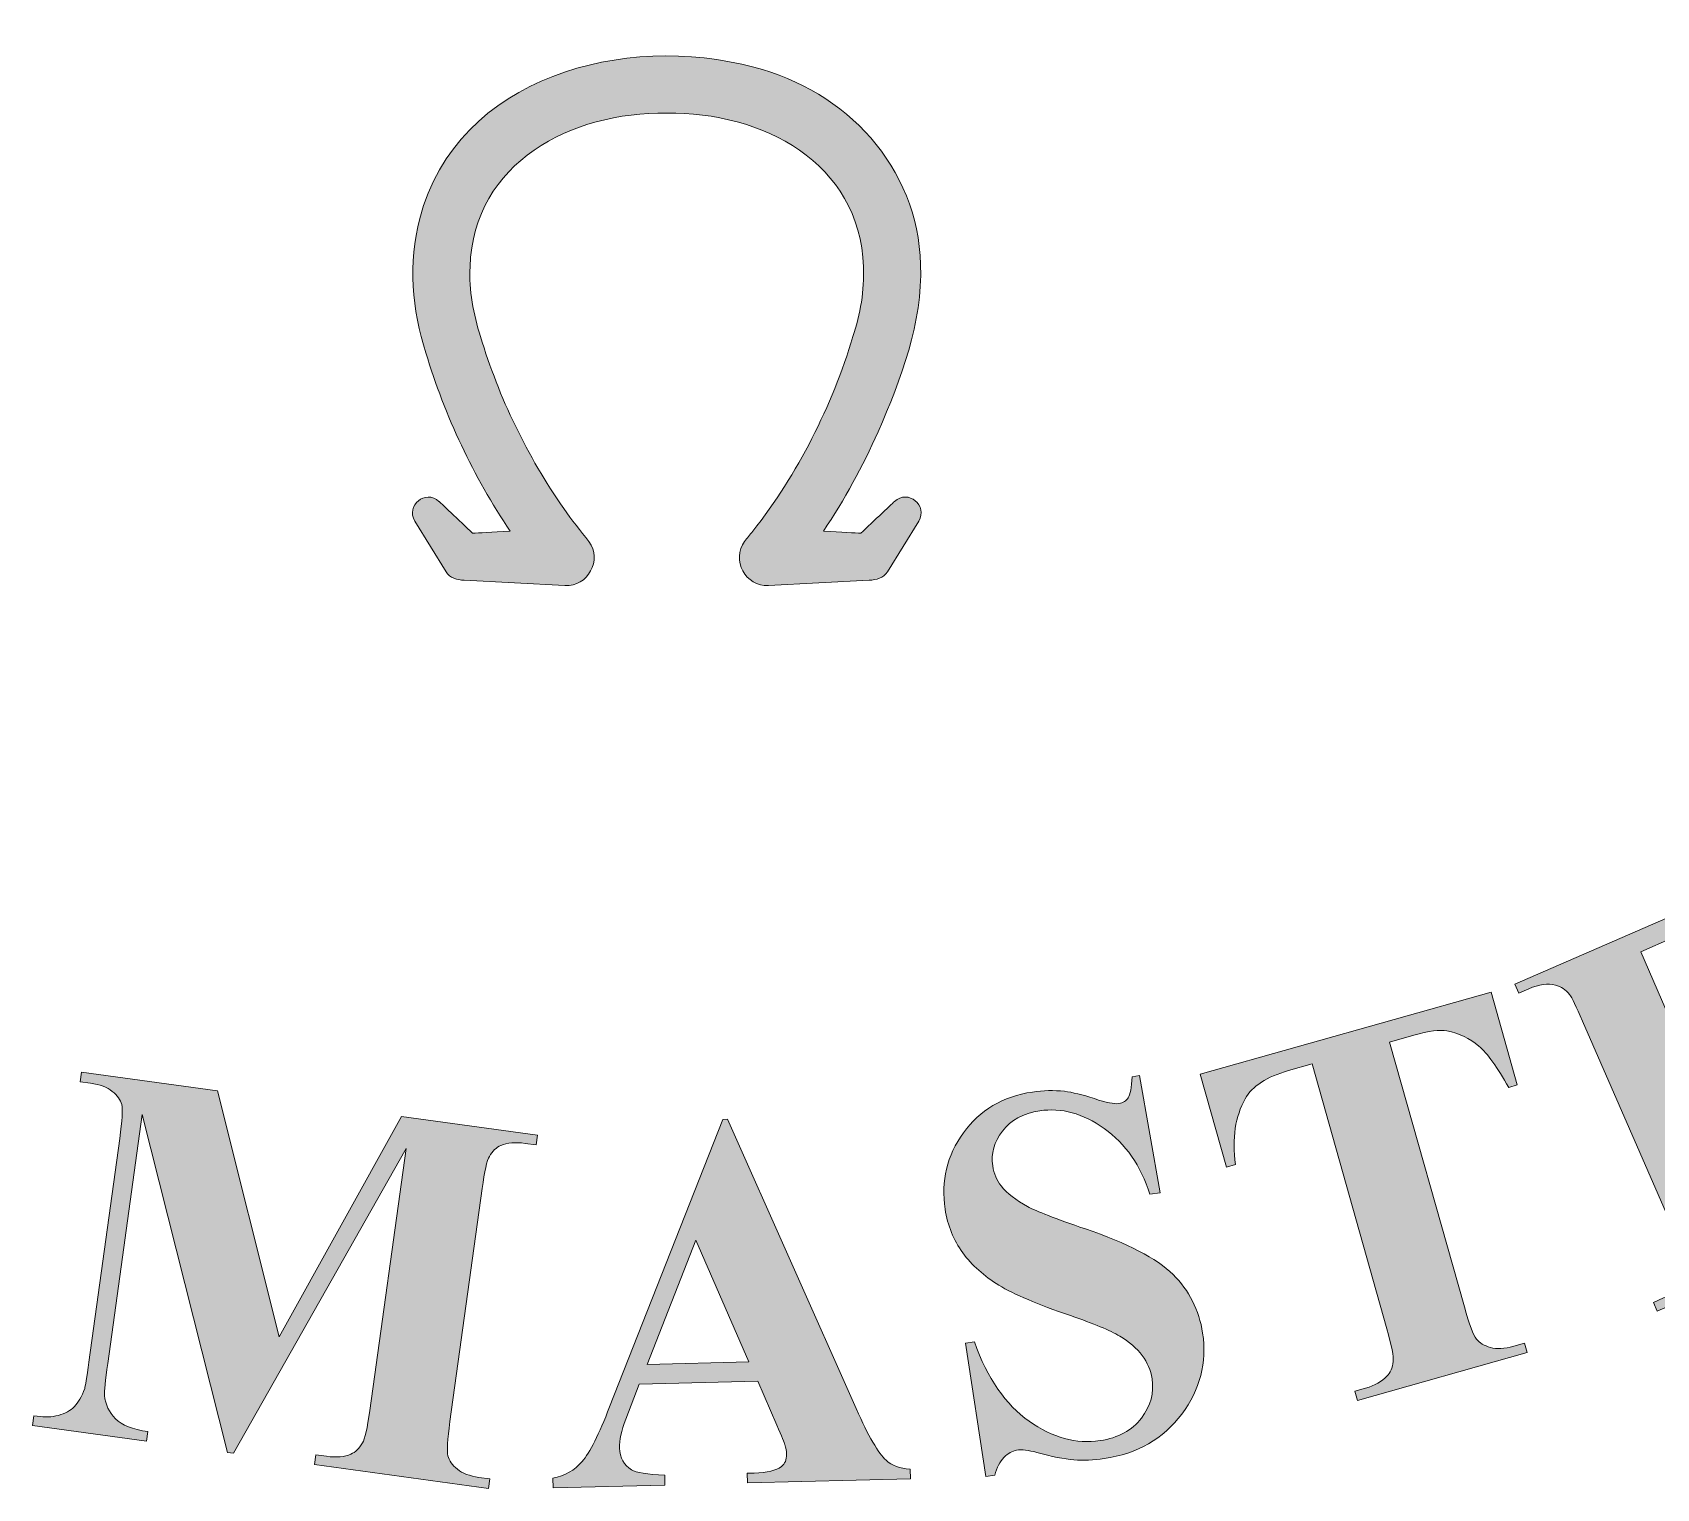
# Model space of a CAD drawing. Extents: x 1745 to 2766, y 1 to 1010.
# Drawn here: x 2133.3 to 2446.5, y 0.6 to 281.3 of the extents above; entities that cross this region are included whole.
import ezdxf

# ---------------------------------------------------------------- set-up
doc = ezdxf.new("R2010")
doc.units = 0
doc.header["$MEASUREMENT"] = 0
doc.layers.add('Layer 5', color=7, linetype='Continuous', lineweight=0)

# ---------------------------------------------------------------- blocks, each defined once
blk = doc.blocks.new('Block_0')
at = {"layer": 'Layer 5', "transparency": 33554687}
h = blk.add_hatch(color=7, dxfattribs=at)
h.dxf.hatch_style = 2
edge = h.paths.add_edge_path()
edge.add_spline(control_points=[(2299.56, 190.92), (2299.56, 190.92), (2295.29, 186.9), (2293.05, 184.78), (2291.93, 184.84), (2289.41, 184.97), (2285.82, 185.16), (2289.91, 191.22), (2293.4, 197.68), (2296.41, 204.35), (2300.74, 214.53), (2305.01, 225.33), (2304.55, 236.6), (2304.07, 255.46), (2290.16, 270.09), (2272.42, 274.62), (2247.64, 281.33), (2215.23, 272.93), (2207.99, 245.44), (2205.75, 236.89), (2206.48, 227.84), (2209.19, 219.53), (2212.87, 207.35), (2218.33, 195.71), (2225.44, 185.16), (2221.85, 184.97), (2219.32, 184.84), (2218.2, 184.78), (2215.74, 187.1), (2211.69, 190.92), (2211.69, 190.92), (2209.15, 193.29), (2205.22, 190.13), (2207.04, 187.12), (2207.04, 187.12), (2213.08, 177.35), (2213.08, 177.35), (2213.79, 176.1), (2215.23, 175.81), (2216.56, 175.7), (2216.56, 175.7), (2236, 174.7), (2236, 174.7), (2240.36, 174.37), (2243.28, 179.67), (2240.6, 183.18), (2239.04, 185.21), (2237.22, 187.35), (2235.77, 189.51), (2228.73, 199.62), (2223.26, 210.9), (2219.72, 222.7), (2218.32, 227.01), (2217.48, 231.66), (2217.69, 236.16), (2218.41, 256.32), (2237.25, 266.04), (2255.62, 265.78), (2274, 266.05), (2292.84, 256.31), (2293.56, 236.16), (2293.77, 231.66), (2292.92, 227), (2291.53, 222.7), (2287.43, 209.19), (2280.94, 196.27), (2272.21, 185.15), (2271.65, 184.42), (2271.1, 183.87), (2270.64, 183.18), (2268, 179.7), (2270.83, 174.38), (2275.24, 174.7), (2275.24, 174.7), (2294.68, 175.7), (2294.68, 175.7), (2296, 175.81), (2297.44, 176.07), (2298.17, 177.35), (2298.17, 177.35), (2304.21, 187.12), (2304.21, 187.12), (2306.03, 190.1), (2302.13, 193.31), (2299.56, 190.92)], knot_values=[0, 0, 0, 0, 1, 1, 1, 2, 2, 2, 3, 3, 3, 4, 4, 4, 5, 5, 5, 6, 6, 6, 7, 7, 7, 8, 8, 8, 9, 9, 9, 10, 10, 10, 11, 11, 11, 12, 12, 12, 13, 13, 13, 14, 14, 14, 15, 15, 15, 16, 16, 16, 17, 17, 17, 18, 18, 18, 19, 19, 19, 20, 20, 20, 21, 21, 21, 22, 22, 22, 23, 23, 23, 24, 24, 24, 25, 25, 25, 26, 26, 26, 27, 27, 27, 28, 28, 28, 28], degree=3, periodic=0)
h = blk.add_hatch(color=7, dxfattribs=at)
h.dxf.hatch_style = 2
edge = h.paths.add_edge_path()
edge.add_spline(control_points=[(2490.35, 77.64), (2491.32, 71.43), (2490.72, 66.22), (2488.56, 62.04), (2486.4, 57.85), (2482.54, 54.55), (2476.98, 52.13), (2476.98, 52.13), (2473.43, 50.58), (2473.43, 50.58), (2471.73, 49.84), (2470.4, 49.55), (2469.42, 49.72), (2468.45, 49.88), (2467.65, 50.29), (2467.03, 50.95), (2466.42, 51.6), (2465.35, 53.67), (2463.84, 57.14), (2463.84, 57.14), (2456.11, 74.9), (2456.11, 74.9), (2458.94, 76.14), (2461.28, 76.68), (2463.11, 76.54), (2464.95, 76.4), (2466.93, 75.43), (2469.06, 73.63), (2471.18, 71.82), (2473.2, 69.2), (2475.12, 65.76), (2475.12, 65.76), (2476.79, 66.48), (2476.79, 66.48), (2476.79, 66.48), (2462.41, 99.5), (2462.41, 99.5), (2462.41, 99.5), (2460.74, 98.77), (2460.74, 98.77), (2462.41, 93.67), (2462.94, 89.5), (2462.33, 86.25), (2461.73, 83), (2459.54, 80.55), (2455.77, 78.91), (2455.77, 78.91), (2454.59, 78.39), (2454.59, 78.39), (2454.59, 78.39), (2443.41, 104.06), (2443.41, 104.06), (2443.41, 104.06), (2449.55, 106.73), (2449.55, 106.73), (2454.05, 108.7), (2457.24, 109.75), (2459.13, 109.91), (2462.34, 110.2), (2465.14, 109.69), (2467.54, 108.38), (2469.94, 107.06), (2472.56, 104.31), (2475.39, 100.12), (2475.39, 100.12), (2477.06, 100.85), (2477.06, 100.85), (2477.06, 100.85), (2468.94, 119.5), (2468.94, 119.5), (2468.94, 119.5), (2419.14, 97.81), (2419.14, 97.81), (2419.14, 97.81), (2419.89, 96.09), (2419.89, 96.09), (2419.89, 96.09), (2421.87, 96.95), (2421.87, 96.95), (2423.8, 97.79), (2425.51, 98.02), (2427, 97.63), (2428.04, 97.39), (2428.95, 96.79), (2429.71, 95.83), (2430.14, 95.24), (2430.98, 93.52), (2432.22, 90.67), (2432.22, 90.67), (2450.29, 49.19), (2450.29, 49.19), (2451.67, 46.03), (2452.36, 44), (2452.36, 43.12), (2452.41, 41.88), (2452.15, 40.89), (2451.58, 40.12), (2450.81, 39.01), (2449.56, 38.08), (2447.83, 37.33), (2447.83, 37.33), (2445.86, 36.47), (2445.86, 36.47), (2445.86, 36.47), (2446.61, 34.75), (2446.61, 34.75), (2446.61, 34.75), (2498.03, 57.14), (2498.03, 57.14), (2498.03, 57.14), (2491.97, 78.35), (2491.97, 78.35), (2491.97, 78.35), (2490.35, 77.64), (2490.35, 77.64)], knot_values=[0, 0, 0, 0, 1, 1, 1, 2, 2, 2, 3, 3, 3, 4, 4, 4, 5, 5, 5, 6, 6, 6, 7, 7, 7, 8, 8, 8, 9, 9, 9, 10, 10, 10, 11, 11, 11, 12, 12, 12, 13, 13, 13, 14, 14, 14, 15, 15, 15, 16, 16, 16, 17, 17, 17, 18, 18, 18, 19, 19, 19, 20, 20, 20, 21, 21, 21, 22, 22, 22, 23, 23, 23, 24, 24, 24, 25, 25, 25, 26, 26, 26, 27, 27, 27, 28, 28, 28, 29, 29, 29, 30, 30, 30, 31, 31, 31, 32, 32, 32, 33, 33, 33, 34, 34, 34, 35, 35, 35, 36, 36, 36, 37, 37, 37, 38, 38, 38, 38], degree=3, periodic=0)
h = blk.add_hatch(color=7, dxfattribs=at)
h.dxf.hatch_style = 2
edge = h.paths.add_edge_path()
edge.add_spline(control_points=[(2418.93, 28.01), (2417.15, 27.5), (2415.65, 27.42), (2414.44, 27.77), (2413.24, 28.11), (2412.34, 28.66), (2411.75, 29.4), (2411.15, 30.15), (2410.38, 32.22), (2409.42, 35.6), (2409.42, 35.6), (2395.01, 86.66), (2395.01, 86.66), (2395.01, 86.66), (2399.66, 87.97), (2399.66, 87.97), (2402.57, 88.8), (2404.7, 89.08), (2406.03, 88.82), (2408.42, 88.34), (2410.47, 87.36), (2412.18, 85.9), (2413.89, 84.43), (2415.81, 81.76), (2417.96, 77.91), (2417.96, 77.91), (2419.62, 78.38), (2419.62, 78.38), (2419.62, 78.38), (2414.56, 96.29), (2414.56, 96.29), (2414.56, 96.29), (2358.47, 80.46), (2358.47, 80.46), (2358.47, 80.46), (2363.53, 62.54), (2363.53, 62.54), (2363.53, 62.54), (2365.28, 63.04), (2365.28, 63.04), (2364.61, 68.12), (2365.24, 72.35), (2367.16, 75.74), (2368.53, 78.17), (2371.32, 79.97), (2375.53, 81.16), (2375.53, 81.16), (2380.04, 82.43), (2380.04, 82.43), (2380.04, 82.43), (2394.46, 31.38), (2394.46, 31.38), (2395.39, 28.06), (2395.8, 25.96), (2395.69, 25.08), (2395.54, 23.84), (2395.13, 22.89), (2394.46, 22.21), (2393.55, 21.21), (2392.19, 20.46), (2390.38, 19.94), (2390.38, 19.94), (2388.3, 19.36), (2388.3, 19.36), (2388.3, 19.36), (2388.81, 17.55), (2388.81, 17.55), (2388.81, 17.55), (2421.51, 26.79), (2421.51, 26.79), (2421.51, 26.79), (2421, 28.59), (2421, 28.59), (2421, 28.59), (2418.93, 28.01), (2418.93, 28.01)], knot_values=[0, 0, 0, 0, 1, 1, 1, 2, 2, 2, 3, 3, 3, 4, 4, 4, 5, 5, 5, 6, 6, 6, 7, 7, 7, 8, 8, 8, 9, 9, 9, 10, 10, 10, 11, 11, 11, 12, 12, 12, 13, 13, 13, 14, 14, 14, 15, 15, 15, 16, 16, 16, 17, 17, 17, 18, 18, 18, 19, 19, 19, 20, 20, 20, 21, 21, 21, 22, 22, 22, 23, 23, 23, 24, 24, 24, 25, 25, 25, 25], degree=3, periodic=0)
h = blk.add_hatch(color=7, dxfattribs=at)
h.dxf.hatch_style = 2
edge = h.paths.add_edge_path()
edge.add_spline(control_points=[(2180.86, 29.82), (2180.86, 29.82), (2169.01, 77.23), (2169.01, 77.23), (2169.01, 77.23), (2142.75, 80.87), (2142.75, 80.87), (2142.75, 80.87), (2142.49, 79.01), (2142.49, 79.01), (2142.49, 79.01), (2144.53, 78.73), (2144.53, 78.73), (2146.33, 78.48), (2147.73, 77.95), (2148.71, 77.15), (2149.69, 76.35), (2150.3, 75.5), (2150.53, 74.59), (2150.76, 73.69), (2150.64, 71.52), (2150.16, 68.07), (2150.16, 68.07), (2144.19, 24.96), (2144.19, 24.96), (2143.77, 21.91), (2143.5, 20.2), (2143.39, 19.84), (2142.82, 18.32), (2142.17, 17.16), (2141.41, 16.38), (2140.66, 15.6), (2139.63, 15.03), (2138.33, 14.68), (2137.02, 14.33), (2135.66, 14.27), (2134.25, 14.5), (2134.25, 14.5), (2133.58, 14.6), (2133.58, 14.6), (2133.58, 14.6), (2133.33, 12.74), (2133.33, 12.74), (2133.33, 12.74), (2155.32, 9.69), (2155.32, 9.69), (2155.32, 9.69), (2155.58, 11.55), (2155.58, 11.55), (2152.64, 11.96), (2150.55, 12.79), (2149.33, 14.03), (2148.1, 15.28), (2147.39, 16.76), (2147.21, 18.5), (2147.16, 19.29), (2147.37, 21.36), (2147.83, 24.71), (2147.83, 24.71), (2154.47, 72.69), (2154.47, 72.69), (2154.47, 72.69), (2170.96, 7.53), (2170.96, 7.53), (2170.96, 7.53), (2172.1, 7.37), (2172.1, 7.37), (2172.1, 7.37), (2205.35, 66.11), (2205.35, 66.11), (2205.35, 66.11), (2198.36, 15.62), (2198.36, 15.62), (2197.89, 12.2), (2197.42, 10.12), (2196.96, 9.36), (2196.33, 8.29), (2195.59, 7.57), (2194.73, 7.21), (2193.5, 6.67), (2191.93, 6.52), (2190.04, 6.79), (2190.04, 6.79), (2187.95, 7.07), (2187.95, 7.07), (2187.95, 7.07), (2187.69, 5.21), (2187.69, 5.21), (2187.69, 5.21), (2221.25, 0.57), (2221.25, 0.57), (2221.25, 0.57), (2221.51, 2.43), (2221.51, 2.43), (2221.51, 2.43), (2219.42, 2.72), (2219.42, 2.72), (2217.62, 2.97), (2216.23, 3.49), (2215.25, 4.3), (2214.26, 5.1), (2213.66, 5.96), (2213.43, 6.88), (2213.2, 7.8), (2213.33, 10), (2213.81, 13.48), (2213.81, 13.48), (2220.03, 58.4), (2220.03, 58.4), (2220.49, 61.78), (2220.96, 63.85), (2221.42, 64.61), (2222.04, 65.65), (2222.78, 66.35), (2223.64, 66.71), (2224.87, 67.25), (2226.44, 67.39), (2228.34, 67.13), (2228.34, 67.13), (2230.42, 66.84), (2230.42, 66.84), (2230.42, 66.84), (2230.68, 68.7), (2230.68, 68.7), (2230.68, 68.7), (2204.51, 72.32), (2204.51, 72.32), (2204.51, 72.32), (2180.86, 29.82), (2180.86, 29.82)], knot_values=[0, 0, 0, 0, 1, 1, 1, 2, 2, 2, 3, 3, 3, 4, 4, 4, 5, 5, 5, 6, 6, 6, 7, 7, 7, 8, 8, 8, 9, 9, 9, 10, 10, 10, 11, 11, 11, 12, 12, 12, 13, 13, 13, 14, 14, 14, 15, 15, 15, 16, 16, 16, 17, 17, 17, 18, 18, 18, 19, 19, 19, 20, 20, 20, 21, 21, 21, 22, 22, 22, 23, 23, 23, 24, 24, 24, 25, 25, 25, 26, 26, 26, 27, 27, 27, 28, 28, 28, 29, 29, 29, 30, 30, 30, 31, 31, 31, 32, 32, 32, 33, 33, 33, 34, 34, 34, 35, 35, 35, 36, 36, 36, 37, 37, 37, 38, 38, 38, 39, 39, 39, 40, 40, 40, 41, 41, 41, 42, 42, 42, 43, 43, 43, 43], degree=3, periodic=0)
h = blk.add_hatch(color=7, dxfattribs=at)
h.dxf.hatch_style = 2
edge = h.paths.add_edge_path()
edge.add_spline(control_points=[(2353.24, 41.87), (2350.09, 44.95), (2344.47, 47.87), (2336.36, 50.63), (2330.57, 52.62), (2326.85, 54.05), (2325.2, 54.93), (2322.95, 56.16), (2321.25, 57.49), (2320.09, 58.92), (2319.25, 59.99), (2318.71, 61.27), (2318.48, 62.78), (2318.12, 65.15), (2318.74, 67.39), (2320.34, 69.5), (2321.93, 71.61), (2324.34, 72.91), (2327.56, 73.4), (2331.72, 74.04), (2335.86, 72.9), (2339.96, 69.99), (2344.07, 67.07), (2347.02, 62.85), (2348.8, 57.3), (2348.8, 57.3), (2350.74, 57.6), (2350.74, 57.6), (2350.74, 57.6), (2346.76, 80.18), (2346.76, 80.18), (2346.76, 80.18), (2345.34, 79.97), (2345.34, 79.97), (2345.24, 77.87), (2344.99, 76.51), (2344.6, 75.9), (2344.21, 75.3), (2343.61, 74.93), (2342.79, 74.81), (2341.93, 74.67), (2340.36, 74.99), (2338.07, 75.75), (2335.77, 76.51), (2333.85, 76.98), (2332.31, 77.16), (2330.27, 77.39), (2328.21, 77.35), (2326.13, 77.03), (2320.42, 76.16), (2315.99, 73.53), (2312.82, 69.15), (2309.65, 64.76), (2308.47, 59.86), (2309.3, 54.45), (2309.79, 51.27), (2310.92, 48.47), (2312.69, 46.04), (2314.47, 43.61), (2316.8, 41.52), (2319.68, 39.77), (2322.56, 38.02), (2327.15, 36.07), (2333.45, 33.92), (2337.94, 32.38), (2341.11, 31.06), (2342.96, 29.96), (2344.81, 28.86), (2346.25, 27.61), (2347.28, 26.23), (2348.32, 24.85), (2348.96, 23.36), (2349.2, 21.75), (2349.62, 19.05), (2348.93, 16.51), (2347.14, 14.15), (2345.36, 11.79), (2342.7, 10.34), (2339.17, 9.8), (2334.6, 9.11), (2330.04, 10.35), (2325.5, 13.54), (2320.97, 16.73), (2317.45, 21.83), (2314.96, 28.83), (2314.96, 28.83), (2313.21, 28.57), (2313.21, 28.57), (2313.21, 28.57), (2317.13, 2.9), (2317.13, 2.9), (2317.13, 2.9), (2318.88, 3.16), (2318.88, 3.16), (2319.24, 4.62), (2319.83, 5.75), (2320.64, 6.56), (2321.45, 7.37), (2322.27, 7.84), (2323.09, 7.96), (2324.07, 8.11), (2325.36, 7.97), (2326.98, 7.53), (2329.87, 6.74), (2332.25, 6.27), (2334.12, 6.11), (2335.98, 5.95), (2337.92, 6.02), (2339.94, 6.33), (2346.38, 7.31), (2351.37, 10.17), (2354.92, 14.91), (2358.47, 19.64), (2359.81, 24.85), (2358.95, 30.53), (2358.26, 35.01), (2356.36, 38.79), (2353.24, 41.87)], knot_values=[0, 0, 0, 0, 1, 1, 1, 2, 2, 2, 3, 3, 3, 4, 4, 4, 5, 5, 5, 6, 6, 6, 7, 7, 7, 8, 8, 8, 9, 9, 9, 10, 10, 10, 11, 11, 11, 12, 12, 12, 13, 13, 13, 14, 14, 14, 15, 15, 15, 16, 16, 16, 17, 17, 17, 18, 18, 18, 19, 19, 19, 20, 20, 20, 21, 21, 21, 22, 22, 22, 23, 23, 23, 24, 24, 24, 25, 25, 25, 26, 26, 26, 27, 27, 27, 28, 28, 28, 29, 29, 29, 30, 30, 30, 31, 31, 31, 32, 32, 32, 33, 33, 33, 34, 34, 34, 35, 35, 35, 36, 36, 36, 37, 37, 37, 38, 38, 38, 39, 39, 39, 39], degree=3, periodic=0)
h = blk.add_hatch(color=7, dxfattribs=at)
h.dxf.hatch_style = 2
edge = h.paths.add_edge_path()
edge.add_spline(control_points=[(2251.87, 24.5), (2251.87, 24.5), (2261.23, 48.43), (2261.23, 48.43), (2261.23, 48.43), (2271.48, 24.99), (2271.48, 24.99), (2271.48, 24.99), (2251.87, 24.5), (2251.87, 24.5)], knot_values=[0, 0, 0, 0, 1, 1, 1, 2, 2, 2, 3, 3, 3, 3], degree=3, periodic=0)
edge = h.paths.add_edge_path()
edge.add_spline(control_points=[(2297.9, 6.02), (2296.43, 7.37), (2294.51, 10.68), (2292.15, 15.97), (2292.15, 15.97), (2267.34, 71.77), (2267.34, 71.77), (2267.34, 71.77), (2266.43, 71.75), (2266.43, 71.75), (2266.43, 71.75), (2244.61, 16.3), (2244.61, 16.3), (2242.54, 11.01), (2240.77, 7.5), (2239.32, 5.79), (2237.86, 4.08), (2235.97, 3.01), (2233.65, 2.58), (2233.65, 2.58), (2233.7, 0.71), (2233.7, 0.71), (2233.7, 0.71), (2255.28, 1.25), (2255.28, 1.25), (2255.28, 1.25), (2255.23, 3.12), (2255.23, 3.12), (2251.84, 3.31), (2249.71, 3.66), (2248.84, 4.18), (2247.35, 5.05), (2246.58, 6.46), (2246.53, 8.38), (2246.49, 9.84), (2246.89, 11.69), (2247.73, 13.94), (2247.73, 13.94), (2250.29, 20.71), (2250.29, 20.71), (2250.29, 20.71), (2273.2, 21.28), (2273.2, 21.28), (2273.2, 21.28), (2276.86, 12.8), (2276.86, 12.8), (2277.81, 10.59), (2278.32, 9.33), (2278.39, 9.03), (2278.6, 8.39), (2278.71, 7.77), (2278.73, 7.16), (2278.75, 6.15), (2278.42, 5.36), (2277.73, 4.8), (2276.73, 4.03), (2274.97, 3.62), (2272.45, 3.55), (2272.45, 3.55), (2271.16, 3.52), (2271.16, 3.52), (2271.16, 3.52), (2271.21, 1.64), (2271.21, 1.64), (2271.21, 1.64), (2302.59, 2.43), (2302.59, 2.43), (2302.59, 2.43), (2302.54, 4.31), (2302.54, 4.31), (2300.56, 4.42), (2299.01, 5), (2297.9, 6.02)], knot_values=[0, 0, 0, 0, 1, 1, 1, 2, 2, 2, 3, 3, 3, 4, 4, 4, 5, 5, 5, 6, 6, 6, 7, 7, 7, 8, 8, 8, 9, 9, 9, 10, 10, 10, 11, 11, 11, 12, 12, 12, 13, 13, 13, 14, 14, 14, 15, 15, 15, 16, 16, 16, 17, 17, 17, 18, 18, 18, 19, 19, 19, 20, 20, 20, 21, 21, 21, 22, 22, 22, 23, 23, 23, 24, 24, 24, 24], degree=3, periodic=0)
at = {"layer": 'Layer 5'}
for points, knots in [([(2299.56, 190.92), (2299.56, 190.92), (2295.29, 186.9), (2293.05, 184.78), (2291.93, 184.84), (2289.41, 184.97), (2285.82, 185.16), (2289.91, 191.22), (2293.4, 197.68), (2296.41, 204.35), (2300.74, 214.53), (2305.01, 225.33), (2304.55, 236.6), (2304.07, 255.46), (2290.16, 270.09), (2272.42, 274.62), (2247.64, 281.33), (2215.23, 272.93), (2207.99, 245.44), (2205.75, 236.89), (2206.48, 227.84), (2209.19, 219.53), (2212.87, 207.35), (2218.33, 195.71), (2225.44, 185.16), (2221.85, 184.97), (2219.32, 184.84), (2218.2, 184.78), (2215.74, 187.1), (2211.69, 190.92), (2211.69, 190.92), (2209.15, 193.29), (2205.22, 190.13), (2207.04, 187.12), (2207.04, 187.12), (2213.08, 177.35), (2213.08, 177.35), (2213.79, 176.1), (2215.23, 175.81), (2216.56, 175.7), (2216.56, 175.7), (2236, 174.7), (2236, 174.7), (2240.36, 174.37), (2243.28, 179.67), (2240.6, 183.18), (2239.04, 185.21), (2237.22, 187.35), (2235.77, 189.51), (2228.73, 199.62), (2223.26, 210.9), (2219.72, 222.7), (2218.32, 227.01), (2217.48, 231.66), (2217.69, 236.16), (2218.41, 256.32), (2237.25, 266.04), (2255.62, 265.78), (2274, 266.05), (2292.84, 256.31), (2293.56, 236.16), (2293.77, 231.66), (2292.92, 227), (2291.53, 222.7), (2287.43, 209.19), (2280.94, 196.27), (2272.21, 185.15), (2271.65, 184.42), (2271.1, 183.87), (2270.64, 183.18), (2268, 179.7), (2270.83, 174.38), (2275.24, 174.7), (2275.24, 174.7), (2294.68, 175.7), (2294.68, 175.7), (2296, 175.81), (2297.44, 176.07), (2298.17, 177.35), (2298.17, 177.35), (2304.21, 187.12), (2304.21, 187.12), (2306.03, 190.1), (2302.13, 193.31), (2299.56, 190.92)], [0, 0, 0, 0, 1, 1, 1, 2, 2, 2, 3, 3, 3, 4, 4, 4, 5, 5, 5, 6, 6, 6, 7, 7, 7, 8, 8, 8, 9, 9, 9, 10, 10, 10, 11, 11, 11, 12, 12, 12, 13, 13, 13, 14, 14, 14, 15, 15, 15, 16, 16, 16, 17, 17, 17, 18, 18, 18, 19, 19, 19, 20, 20, 20, 21, 21, 21, 22, 22, 22, 23, 23, 23, 24, 24, 24, 25, 25, 25, 26, 26, 26, 27, 27, 27, 28, 28, 28, 28]), ([(2490.35, 77.64), (2491.32, 71.43), (2490.72, 66.22), (2488.56, 62.04), (2486.4, 57.85), (2482.54, 54.55), (2476.98, 52.13), (2476.98, 52.13), (2473.43, 50.58), (2473.43, 50.58), (2471.73, 49.84), (2470.4, 49.55), (2469.42, 49.72), (2468.45, 49.88), (2467.65, 50.29), (2467.03, 50.95), (2466.42, 51.6), (2465.35, 53.67), (2463.84, 57.14), (2463.84, 57.14), (2456.11, 74.9), (2456.11, 74.9), (2458.94, 76.14), (2461.28, 76.68), (2463.11, 76.54), (2464.95, 76.4), (2466.93, 75.43), (2469.06, 73.63), (2471.18, 71.82), (2473.2, 69.2), (2475.12, 65.76), (2475.12, 65.76), (2476.79, 66.48), (2476.79, 66.48), (2476.79, 66.48), (2462.41, 99.5), (2462.41, 99.5), (2462.41, 99.5), (2460.74, 98.77), (2460.74, 98.77), (2462.41, 93.67), (2462.94, 89.5), (2462.33, 86.25), (2461.73, 83), (2459.54, 80.55), (2455.77, 78.91), (2455.77, 78.91), (2454.59, 78.39), (2454.59, 78.39), (2454.59, 78.39), (2443.41, 104.06), (2443.41, 104.06), (2443.41, 104.06), (2449.55, 106.73), (2449.55, 106.73), (2454.05, 108.7), (2457.24, 109.75), (2459.13, 109.91), (2462.34, 110.2), (2465.14, 109.69), (2467.54, 108.38), (2469.94, 107.06), (2472.56, 104.31), (2475.39, 100.12), (2475.39, 100.12), (2477.06, 100.85), (2477.06, 100.85), (2477.06, 100.85), (2468.94, 119.5), (2468.94, 119.5), (2468.94, 119.5), (2419.14, 97.81), (2419.14, 97.81), (2419.14, 97.81), (2419.89, 96.09), (2419.89, 96.09), (2419.89, 96.09), (2421.87, 96.95), (2421.87, 96.95), (2423.8, 97.79), (2425.51, 98.02), (2427, 97.63), (2428.04, 97.39), (2428.95, 96.79), (2429.71, 95.83), (2430.14, 95.24), (2430.98, 93.52), (2432.22, 90.67), (2432.22, 90.67), (2450.29, 49.19), (2450.29, 49.19), (2451.67, 46.03), (2452.36, 44), (2452.36, 43.12), (2452.41, 41.88), (2452.15, 40.89), (2451.58, 40.12), (2450.81, 39.01), (2449.56, 38.08), (2447.83, 37.33), (2447.83, 37.33), (2445.86, 36.47), (2445.86, 36.47), (2445.86, 36.47), (2446.61, 34.75), (2446.61, 34.75), (2446.61, 34.75), (2498.03, 57.14), (2498.03, 57.14), (2498.03, 57.14), (2491.97, 78.35), (2491.97, 78.35), (2491.97, 78.35), (2490.35, 77.64), (2490.35, 77.64)], [0, 0, 0, 0, 1, 1, 1, 2, 2, 2, 3, 3, 3, 4, 4, 4, 5, 5, 5, 6, 6, 6, 7, 7, 7, 8, 8, 8, 9, 9, 9, 10, 10, 10, 11, 11, 11, 12, 12, 12, 13, 13, 13, 14, 14, 14, 15, 15, 15, 16, 16, 16, 17, 17, 17, 18, 18, 18, 19, 19, 19, 20, 20, 20, 21, 21, 21, 22, 22, 22, 23, 23, 23, 24, 24, 24, 25, 25, 25, 26, 26, 26, 27, 27, 27, 28, 28, 28, 29, 29, 29, 30, 30, 30, 31, 31, 31, 32, 32, 32, 33, 33, 33, 34, 34, 34, 35, 35, 35, 36, 36, 36, 37, 37, 37, 38, 38, 38, 38]), ([(2418.93, 28.01), (2417.15, 27.5), (2415.65, 27.42), (2414.44, 27.77), (2413.24, 28.11), (2412.34, 28.66), (2411.75, 29.4), (2411.15, 30.15), (2410.38, 32.22), (2409.42, 35.6), (2409.42, 35.6), (2395.01, 86.66), (2395.01, 86.66), (2395.01, 86.66), (2399.66, 87.97), (2399.66, 87.97), (2402.57, 88.8), (2404.7, 89.08), (2406.03, 88.82), (2408.42, 88.34), (2410.47, 87.36), (2412.18, 85.9), (2413.89, 84.43), (2415.81, 81.76), (2417.96, 77.91), (2417.96, 77.91), (2419.62, 78.38), (2419.62, 78.38), (2419.62, 78.38), (2414.56, 96.29), (2414.56, 96.29), (2414.56, 96.29), (2358.47, 80.46), (2358.47, 80.46), (2358.47, 80.46), (2363.53, 62.54), (2363.53, 62.54), (2363.53, 62.54), (2365.28, 63.04), (2365.28, 63.04), (2364.61, 68.12), (2365.24, 72.35), (2367.16, 75.74), (2368.53, 78.17), (2371.32, 79.97), (2375.53, 81.16), (2375.53, 81.16), (2380.04, 82.43), (2380.04, 82.43), (2380.04, 82.43), (2394.46, 31.38), (2394.46, 31.38), (2395.39, 28.06), (2395.8, 25.96), (2395.69, 25.08), (2395.54, 23.84), (2395.13, 22.89), (2394.46, 22.21), (2393.55, 21.21), (2392.19, 20.46), (2390.38, 19.94), (2390.38, 19.94), (2388.3, 19.36), (2388.3, 19.36), (2388.3, 19.36), (2388.81, 17.55), (2388.81, 17.55), (2388.81, 17.55), (2421.51, 26.79), (2421.51, 26.79), (2421.51, 26.79), (2421, 28.59), (2421, 28.59), (2421, 28.59), (2418.93, 28.01), (2418.93, 28.01)], [0, 0, 0, 0, 1, 1, 1, 2, 2, 2, 3, 3, 3, 4, 4, 4, 5, 5, 5, 6, 6, 6, 7, 7, 7, 8, 8, 8, 9, 9, 9, 10, 10, 10, 11, 11, 11, 12, 12, 12, 13, 13, 13, 14, 14, 14, 15, 15, 15, 16, 16, 16, 17, 17, 17, 18, 18, 18, 19, 19, 19, 20, 20, 20, 21, 21, 21, 22, 22, 22, 23, 23, 23, 24, 24, 24, 25, 25, 25, 25]), ([(2180.86, 29.82), (2180.86, 29.82), (2169.01, 77.23), (2169.01, 77.23), (2169.01, 77.23), (2142.75, 80.87), (2142.75, 80.87), (2142.75, 80.87), (2142.49, 79.01), (2142.49, 79.01), (2142.49, 79.01), (2144.53, 78.73), (2144.53, 78.73), (2146.33, 78.48), (2147.73, 77.95), (2148.71, 77.15), (2149.69, 76.35), (2150.3, 75.5), (2150.53, 74.59), (2150.76, 73.69), (2150.64, 71.52), (2150.16, 68.07), (2150.16, 68.07), (2144.19, 24.96), (2144.19, 24.96), (2143.77, 21.91), (2143.5, 20.2), (2143.39, 19.84), (2142.82, 18.32), (2142.17, 17.16), (2141.41, 16.38), (2140.66, 15.6), (2139.63, 15.03), (2138.33, 14.68), (2137.02, 14.33), (2135.66, 14.27), (2134.25, 14.5), (2134.25, 14.5), (2133.58, 14.6), (2133.58, 14.6), (2133.58, 14.6), (2133.33, 12.74), (2133.33, 12.74), (2133.33, 12.74), (2155.32, 9.69), (2155.32, 9.69), (2155.32, 9.69), (2155.58, 11.55), (2155.58, 11.55), (2152.64, 11.96), (2150.55, 12.79), (2149.33, 14.03), (2148.1, 15.28), (2147.39, 16.76), (2147.21, 18.5), (2147.16, 19.29), (2147.37, 21.36), (2147.83, 24.71), (2147.83, 24.71), (2154.47, 72.69), (2154.47, 72.69), (2154.47, 72.69), (2170.96, 7.53), (2170.96, 7.53), (2170.96, 7.53), (2172.1, 7.37), (2172.1, 7.37), (2172.1, 7.37), (2205.35, 66.11), (2205.35, 66.11), (2205.35, 66.11), (2198.36, 15.62), (2198.36, 15.62), (2197.89, 12.2), (2197.42, 10.12), (2196.96, 9.36), (2196.33, 8.29), (2195.59, 7.57), (2194.73, 7.21), (2193.5, 6.67), (2191.93, 6.52), (2190.04, 6.79), (2190.04, 6.79), (2187.95, 7.07), (2187.95, 7.07), (2187.95, 7.07), (2187.69, 5.21), (2187.69, 5.21), (2187.69, 5.21), (2221.25, 0.57), (2221.25, 0.57), (2221.25, 0.57), (2221.51, 2.43), (2221.51, 2.43), (2221.51, 2.43), (2219.42, 2.72), (2219.42, 2.72), (2217.62, 2.97), (2216.23, 3.49), (2215.25, 4.3), (2214.26, 5.1), (2213.66, 5.96), (2213.43, 6.88), (2213.2, 7.8), (2213.33, 10), (2213.81, 13.48), (2213.81, 13.48), (2220.03, 58.4), (2220.03, 58.4), (2220.49, 61.78), (2220.96, 63.85), (2221.42, 64.61), (2222.04, 65.65), (2222.78, 66.35), (2223.64, 66.71), (2224.87, 67.25), (2226.44, 67.39), (2228.34, 67.13), (2228.34, 67.13), (2230.42, 66.84), (2230.42, 66.84), (2230.42, 66.84), (2230.68, 68.7), (2230.68, 68.7), (2230.68, 68.7), (2204.51, 72.32), (2204.51, 72.32), (2204.51, 72.32), (2180.86, 29.82), (2180.86, 29.82)], [0, 0, 0, 0, 1, 1, 1, 2, 2, 2, 3, 3, 3, 4, 4, 4, 5, 5, 5, 6, 6, 6, 7, 7, 7, 8, 8, 8, 9, 9, 9, 10, 10, 10, 11, 11, 11, 12, 12, 12, 13, 13, 13, 14, 14, 14, 15, 15, 15, 16, 16, 16, 17, 17, 17, 18, 18, 18, 19, 19, 19, 20, 20, 20, 21, 21, 21, 22, 22, 22, 23, 23, 23, 24, 24, 24, 25, 25, 25, 26, 26, 26, 27, 27, 27, 28, 28, 28, 29, 29, 29, 30, 30, 30, 31, 31, 31, 32, 32, 32, 33, 33, 33, 34, 34, 34, 35, 35, 35, 36, 36, 36, 37, 37, 37, 38, 38, 38, 39, 39, 39, 40, 40, 40, 41, 41, 41, 42, 42, 42, 43, 43, 43, 43]), ([(2353.24, 41.87), (2350.09, 44.95), (2344.47, 47.87), (2336.36, 50.63), (2330.57, 52.62), (2326.85, 54.05), (2325.2, 54.93), (2322.95, 56.16), (2321.25, 57.49), (2320.09, 58.92), (2319.25, 59.99), (2318.71, 61.27), (2318.48, 62.78), (2318.12, 65.15), (2318.74, 67.39), (2320.34, 69.5), (2321.93, 71.61), (2324.34, 72.91), (2327.56, 73.4), (2331.72, 74.04), (2335.86, 72.9), (2339.96, 69.99), (2344.07, 67.07), (2347.02, 62.85), (2348.8, 57.3), (2348.8, 57.3), (2350.74, 57.6), (2350.74, 57.6), (2350.74, 57.6), (2346.76, 80.18), (2346.76, 80.18), (2346.76, 80.18), (2345.34, 79.97), (2345.34, 79.97), (2345.24, 77.87), (2344.99, 76.51), (2344.6, 75.9), (2344.21, 75.3), (2343.61, 74.93), (2342.79, 74.81), (2341.93, 74.67), (2340.36, 74.99), (2338.07, 75.75), (2335.77, 76.51), (2333.85, 76.98), (2332.31, 77.16), (2330.27, 77.39), (2328.21, 77.35), (2326.13, 77.03), (2320.42, 76.16), (2315.99, 73.53), (2312.82, 69.15), (2309.65, 64.76), (2308.47, 59.86), (2309.3, 54.45), (2309.79, 51.27), (2310.92, 48.47), (2312.69, 46.04), (2314.47, 43.61), (2316.8, 41.52), (2319.68, 39.77), (2322.56, 38.02), (2327.15, 36.07), (2333.45, 33.92), (2337.94, 32.38), (2341.11, 31.06), (2342.96, 29.96), (2344.81, 28.86), (2346.25, 27.61), (2347.28, 26.23), (2348.32, 24.85), (2348.96, 23.36), (2349.2, 21.75), (2349.62, 19.05), (2348.93, 16.51), (2347.14, 14.15), (2345.36, 11.79), (2342.7, 10.34), (2339.17, 9.8), (2334.6, 9.11), (2330.04, 10.35), (2325.5, 13.54), (2320.97, 16.73), (2317.45, 21.83), (2314.96, 28.83), (2314.96, 28.83), (2313.21, 28.57), (2313.21, 28.57), (2313.21, 28.57), (2317.13, 2.9), (2317.13, 2.9), (2317.13, 2.9), (2318.88, 3.16), (2318.88, 3.16), (2319.24, 4.62), (2319.83, 5.75), (2320.64, 6.56), (2321.45, 7.37), (2322.27, 7.84), (2323.09, 7.96), (2324.07, 8.11), (2325.36, 7.97), (2326.98, 7.53), (2329.87, 6.74), (2332.25, 6.27), (2334.12, 6.11), (2335.98, 5.95), (2337.92, 6.02), (2339.94, 6.33), (2346.38, 7.31), (2351.37, 10.17), (2354.92, 14.91), (2358.47, 19.64), (2359.81, 24.85), (2358.95, 30.53), (2358.26, 35.01), (2356.36, 38.79), (2353.24, 41.87)], [0, 0, 0, 0, 1, 1, 1, 2, 2, 2, 3, 3, 3, 4, 4, 4, 5, 5, 5, 6, 6, 6, 7, 7, 7, 8, 8, 8, 9, 9, 9, 10, 10, 10, 11, 11, 11, 12, 12, 12, 13, 13, 13, 14, 14, 14, 15, 15, 15, 16, 16, 16, 17, 17, 17, 18, 18, 18, 19, 19, 19, 20, 20, 20, 21, 21, 21, 22, 22, 22, 23, 23, 23, 24, 24, 24, 25, 25, 25, 26, 26, 26, 27, 27, 27, 28, 28, 28, 29, 29, 29, 30, 30, 30, 31, 31, 31, 32, 32, 32, 33, 33, 33, 34, 34, 34, 35, 35, 35, 36, 36, 36, 37, 37, 37, 38, 38, 38, 39, 39, 39, 39]), ([(2297.9, 6.02), (2296.43, 7.37), (2294.51, 10.68), (2292.15, 15.97), (2292.15, 15.97), (2267.34, 71.77), (2267.34, 71.77), (2267.34, 71.77), (2266.43, 71.75), (2266.43, 71.75), (2266.43, 71.75), (2244.61, 16.3), (2244.61, 16.3), (2242.54, 11.01), (2240.77, 7.5), (2239.32, 5.79), (2237.86, 4.08), (2235.97, 3.01), (2233.65, 2.58), (2233.65, 2.58), (2233.7, 0.71), (2233.7, 0.71), (2233.7, 0.71), (2255.28, 1.25), (2255.28, 1.25), (2255.28, 1.25), (2255.23, 3.12), (2255.23, 3.12), (2251.84, 3.31), (2249.71, 3.66), (2248.84, 4.18), (2247.35, 5.05), (2246.58, 6.46), (2246.53, 8.38), (2246.49, 9.84), (2246.89, 11.69), (2247.73, 13.94), (2247.73, 13.94), (2250.29, 20.71), (2250.29, 20.71), (2250.29, 20.71), (2273.2, 21.28), (2273.2, 21.28), (2273.2, 21.28), (2276.86, 12.8), (2276.86, 12.8), (2277.81, 10.59), (2278.32, 9.33), (2278.39, 9.03), (2278.6, 8.39), (2278.71, 7.77), (2278.73, 7.16), (2278.75, 6.15), (2278.42, 5.36), (2277.73, 4.8), (2276.73, 4.03), (2274.97, 3.62), (2272.45, 3.55), (2272.45, 3.55), (2271.16, 3.52), (2271.16, 3.52), (2271.16, 3.52), (2271.21, 1.64), (2271.21, 1.64), (2271.21, 1.64), (2302.59, 2.43), (2302.59, 2.43), (2302.59, 2.43), (2302.54, 4.31), (2302.54, 4.31), (2300.56, 4.42), (2299.01, 5), (2297.9, 6.02)], [0, 0, 0, 0, 1, 1, 1, 2, 2, 2, 3, 3, 3, 4, 4, 4, 5, 5, 5, 6, 6, 6, 7, 7, 7, 8, 8, 8, 9, 9, 9, 10, 10, 10, 11, 11, 11, 12, 12, 12, 13, 13, 13, 14, 14, 14, 15, 15, 15, 16, 16, 16, 17, 17, 17, 18, 18, 18, 19, 19, 19, 20, 20, 20, 21, 21, 21, 22, 22, 22, 23, 23, 23, 24, 24, 24, 24]), ([(2251.87, 24.5), (2251.87, 24.5), (2261.23, 48.43), (2261.23, 48.43), (2261.23, 48.43), (2271.48, 24.99), (2271.48, 24.99), (2271.48, 24.99), (2251.87, 24.5), (2251.87, 24.5)], [0, 0, 0, 0, 1, 1, 1, 2, 2, 2, 3, 3, 3, 3])]:
    blk.add_open_spline(points, degree=3, knots=knots, dxfattribs=at)

msp = doc.modelspace()

# ---------------------------------------------------------------- block references
at = {"layer": 'Layer 5'}
msp.add_blockref('Block_0', (0, 0), dxfattribs=at)

doc.saveas('drawing.dxf')
